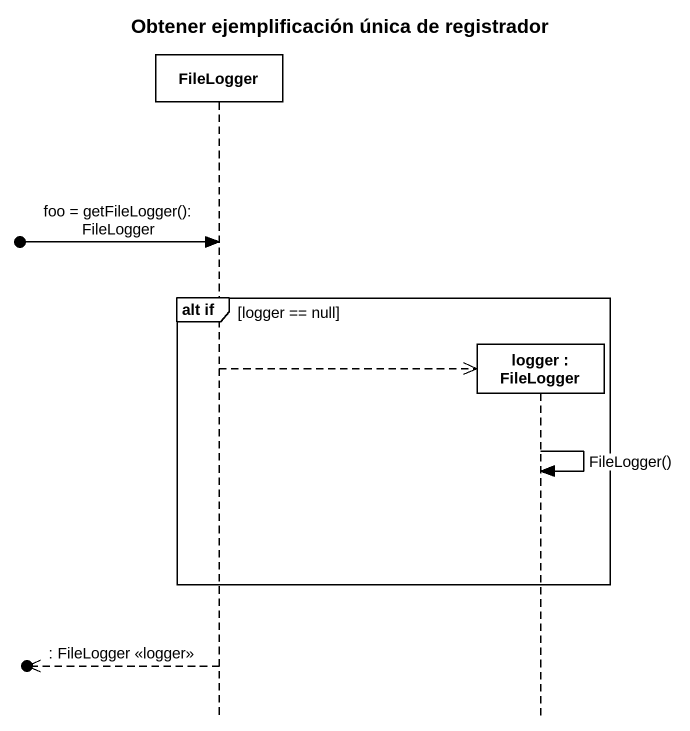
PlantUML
@startuml
title Obtener ejemplificación única de registrador
hide footbox
participant FileLogger
participant "logger : FileLogger" as logger

[o-> FileLogger : foo = getFileLogger(): FileLogger
group alt if [logger == null]
  FileLogger -->> logger **
  logger -> logger : FileLogger()
end
[o<<-- FileLogger : : FileLogger <<logger>>
@enduml
